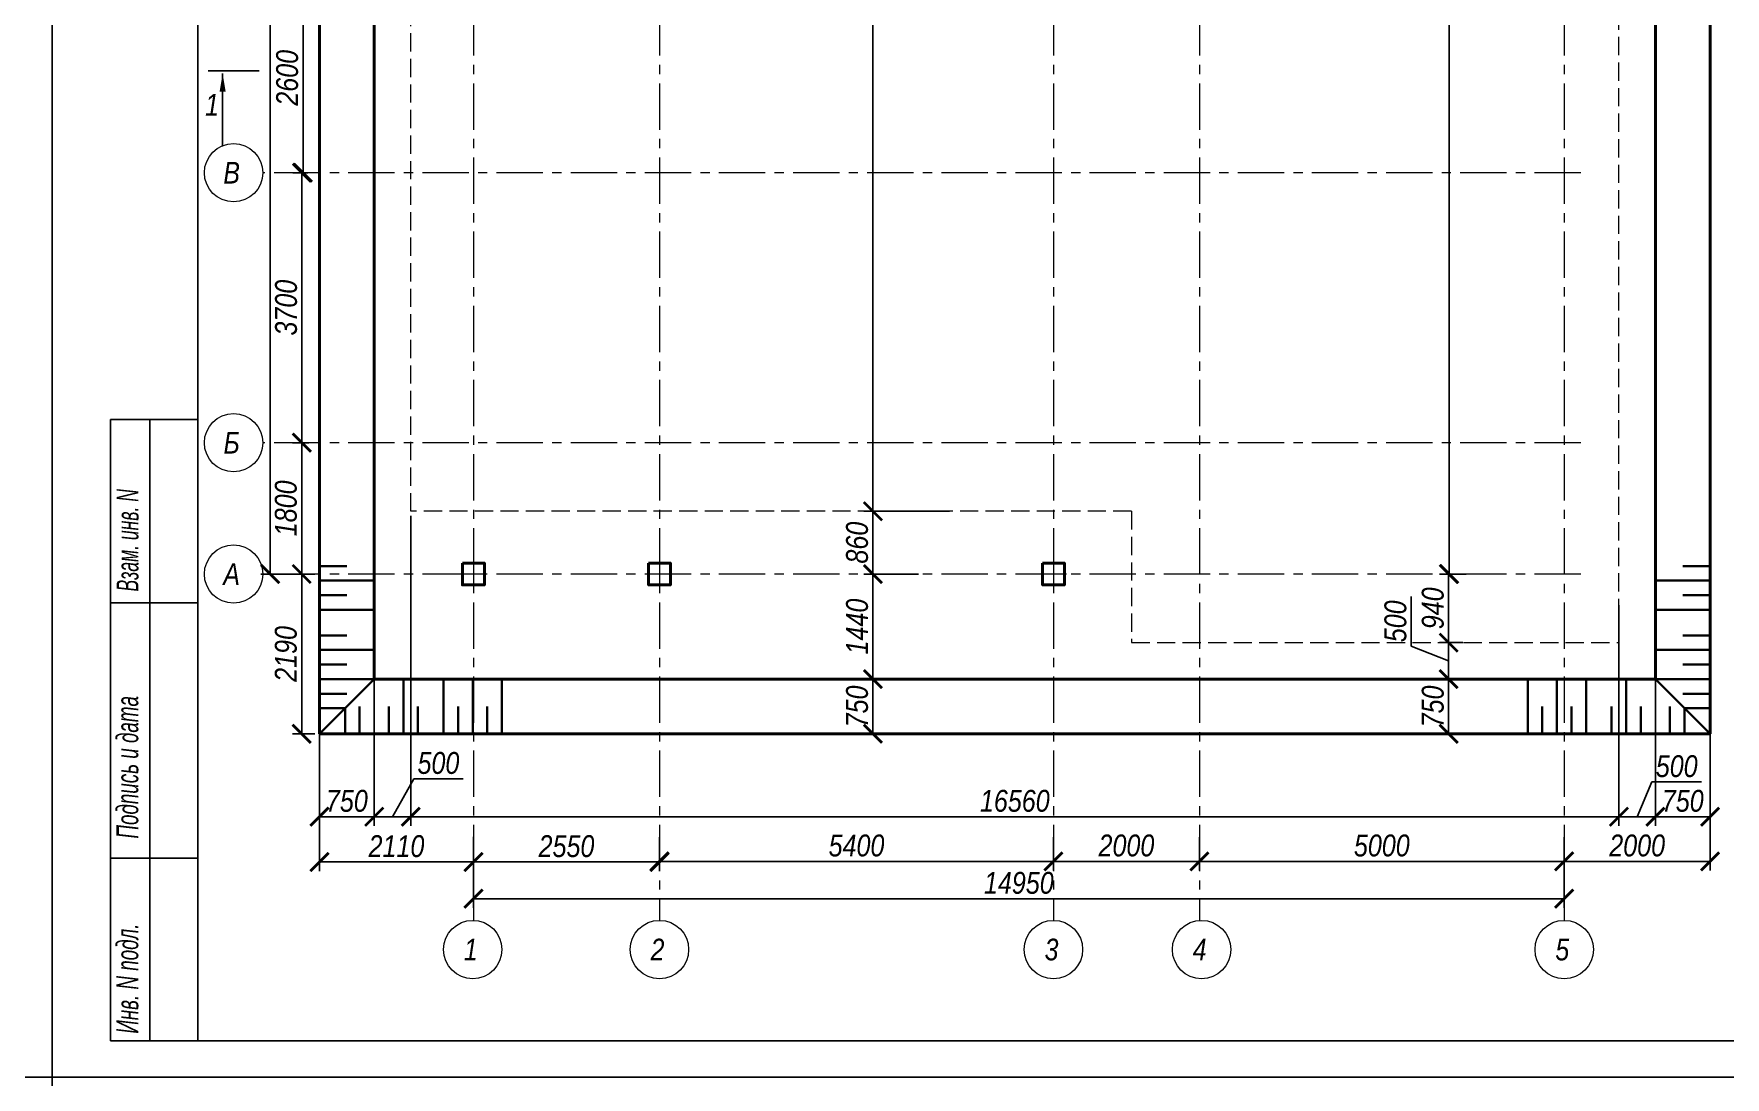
# Model space of a CAD drawing. Header units: millimetres. Extents: x 1582001 to 3303937, y 226471 to 491235.
# Drawn here: x 1749751 to 1772932, y 320955 to 335253 of the extents above; entities that cross this region are included whole.
import ezdxf
from ezdxf.enums import TextEntityAlignment as Align

# ---------------------------------------------------------------- set-up
doc = ezdxf.new("R2010")
doc.units = ezdxf.units.MM
for name, pattern in [('CENTER', [50.8, 31.75, -6.35, 6.35, -6.35]), ('DASHDOT', [25.4, 12.7, -6.35, 0, -6.35]), ('GOST2.303 4', [7, 5, -2, 0])]:
    doc.linetypes.add(name, pattern=pattern)
doc.layers.get('Defpoints').update_dxf_attribs({"color": 255, "lineweight": 30})
for name, color, linetype, lineweight in [('Оси', 251, 'CENTER', 9), ('Размеры', 7, 'Continuous', 18), ('средние', 92, 'Continuous', 30), ('Стены несущие', 7, 'Continuous', 40), ('тонкие', 163, 'Continuous', 20)]:
    doc.layers.add(name, color=color, linetype=linetype, lineweight=lineweight)
doc.layers.add('Формуляр', color=138, linetype='Continuous')
doc.styles.add('GOST 2.304', font='ARIALNI.TTF', dxfattribs={"width": 0.98, "height": 300})
doc.styles.get("Standard").update_dxf_attribs({"font": 'ARIALNI.TTF', "height": 300})
doc.styles.add('STYLE1', font='ARIALNI.TTF', dxfattribs={"height": 300})
doc.dimstyles.new('ISO-25', dxfattribs={"dimscale": 100, "dimtxt": 2.5, "dimasz": 2.5, "dimexe": 1.25, "dimexo": 0.625, "dimtad": 1, "dimdec": 0, "dimtxsty": 'Standard', "dimblk": 'ARCHTICK', "dimcen": 2.5, "dimadec": 0, "dimazin": 0, "dimtfac": 1, "dimtdec": 0, "dimtmove": 0, "dimatfit": 3, "dimfxl": 0, "dimarcsym": 0})

# ---------------------------------------------------------------- blocks, each defined once
blk = doc.blocks.new('_ArchTick')
at = {"color": 0, "linetype": 'ByBlock', "const_width": 0.15}
blk.add_lwpolyline([(-0.5, -0.5), (0.5, 0.5)], dxfattribs=at)
blk = doc.blocks.new('*D1621')
at = {"layer": 'Defpoints', "color": 0, "lineweight": -3, "ltscale": 100, "transparency": 16777216}
for p in [(1753422, 329650), (1753422, 329650), (1753422, 327850)]:
    blk.add_point(p, dxfattribs=at)
at = {"layer": 'Размеры', "color": 0, "lineweight": -2, "ltscale": 100, "transparency": 16777216}
for p, q in [((1753359, 329650), (1753297, 329650)), ((1753422, 327850), (1753422, 329650)), ((1753359, 327850), (1753297, 327850))]:
    blk.add_line(p, q, dxfattribs=at)
at = {"layer": 'Размеры', "color": 0, "lineweight": -2, "ltscale": 100, "transparency": 16777216, "xscale": 250, "yscale": 250, "zscale": 250}
for p, rotation in [((1753422, 329650), 90), ((1753422, 327850), 270)]:
    blk.add_blockref('_ArchTick', p, dxfattribs=dict(at, rotation=rotation))
at = {"layer": 'Размеры', "color": 0, "ltscale": 100, "transparency": 16777216, "insert": (1753206, 328750), "char_height": 300, "attachment_point": 5, "rotation": 90}
blk.add_mtext('1800', dxfattribs=at)
blk = doc.blocks.new('*D1622')
at = {"layer": 'Defpoints', "color": 0, "lineweight": -3, "ltscale": 100, "transparency": 16777216}
for p in [(1753425, 333350), (1753425, 333350), (1753582, 329650)]:
    blk.add_point(p, dxfattribs=at)
at = {"layer": 'Размеры', "color": 0, "lineweight": -2, "ltscale": 100, "transparency": 16777216}
for p, q in [((1753363, 333350), (1753300, 333350)), ((1753425, 329650), (1753425, 333350)), ((1753519, 329650), (1753300, 329650))]:
    blk.add_line(p, q, dxfattribs=at)
at = {"layer": 'Размеры', "color": 0, "lineweight": -2, "ltscale": 100, "transparency": 16777216, "xscale": 250, "yscale": 250, "zscale": 250}
for p, rotation in [((1753425, 333350), 90), ((1753425, 329650), 270)]:
    blk.add_blockref('_ArchTick', p, dxfattribs=dict(at, rotation=rotation))
at = {"layer": 'Размеры', "color": 0, "ltscale": 100, "transparency": 16777216, "insert": (1753209, 331500), "char_height": 300, "attachment_point": 5, "rotation": 90}
blk.add_mtext('3700', dxfattribs=at)
blk = doc.blocks.new('*D1623')
at = {"layer": 'Defpoints', "color": 0, "lineweight": -3, "ltscale": 100, "transparency": 16777216}
for p in [(1753440, 335950), (1753440, 335950), (1753566, 333350)]:
    blk.add_point(p, dxfattribs=at)
at = {"layer": 'Размеры', "color": 0, "lineweight": -2, "ltscale": 100, "transparency": 16777216}
for p, q in [((1753377, 335950), (1753315, 335950)), ((1753440, 333350), (1753440, 335950)), ((1753504, 333350), (1753315, 333350))]:
    blk.add_line(p, q, dxfattribs=at)
at = {"layer": 'Размеры', "color": 0, "lineweight": -2, "ltscale": 100, "transparency": 16777216, "xscale": 250, "yscale": 250, "zscale": 250}
for p, rotation in [((1753440, 335950), 90), ((1753440, 333350), 270)]:
    blk.add_blockref('_ArchTick', p, dxfattribs=dict(at, rotation=rotation))
at = {"layer": 'Размеры', "color": 0, "ltscale": 100, "transparency": 16777216, "insert": (1753224, 334650), "char_height": 300, "attachment_point": 5, "rotation": 90}
blk.add_mtext('2600', dxfattribs=at)
blk = doc.blocks.new('*D1633')
at = {"layer": 'Defpoints', "color": 0, "lineweight": -3, "ltscale": 100, "transparency": 16777216}
for p in [(1762366, 343690), (1761251, 328710), (1762366, 328710)]:
    blk.add_point(p, dxfattribs=at)
at = {"layer": 'Размеры', "color": 0, "lineweight": -2, "ltscale": 100, "transparency": 16777216}
for p, q in [((1762303, 343690), (1761126, 343690)), ((1761251, 343690), (1761251, 328710)), ((1762303, 328710), (1761126, 328710))]:
    blk.add_line(p, q, dxfattribs=at)
at = {"layer": 'Размеры', "color": 0, "lineweight": -2, "ltscale": 100, "transparency": 16777216, "xscale": 250, "yscale": 250, "zscale": 250}
for p, rotation in [((1761251, 343690), 90), ((1761251, 328710), 270)]:
    blk.add_blockref('_ArchTick', p, dxfattribs=dict(at, rotation=rotation))
at = {"layer": 'Размеры', "color": 0, "ltscale": 100, "transparency": 16777216, "insert": (1761035, 336200), "char_height": 300, "attachment_point": 5, "rotation": 90}
blk.add_mtext('14980', dxfattribs=at)
blk = doc.blocks.new('*D1634')
at = {"layer": 'Defpoints', "color": 0, "lineweight": -3, "ltscale": 100, "transparency": 16777216}
for p in [(1761936, 328710), (1761251, 327850), (1761936, 327850)]:
    blk.add_point(p, dxfattribs=at)
at = {"layer": 'Размеры', "color": 0, "lineweight": -2, "ltscale": 100, "transparency": 16777216}
for p, q in [((1761874, 328710), (1761126, 328710)), ((1761251, 328710), (1761251, 327850)), ((1761874, 327850), (1761126, 327850))]:
    blk.add_line(p, q, dxfattribs=at)
at = {"layer": 'Размеры', "color": 0, "lineweight": -2, "ltscale": 100, "transparency": 16777216, "xscale": 250, "yscale": 250, "zscale": 250}
for p, rotation in [((1761251, 328710), 90), ((1761251, 327850), 270)]:
    blk.add_blockref('_ArchTick', p, dxfattribs=dict(at, rotation=rotation))
at = {"layer": 'Размеры', "color": 0, "ltscale": 100, "transparency": 16777216, "insert": (1761035, 328280), "char_height": 300, "attachment_point": 5, "rotation": 90}
blk.add_mtext('860', dxfattribs=at)
blk = doc.blocks.new('*D1635')
at = {"layer": 'Defpoints', "color": 0, "lineweight": -3, "ltscale": 100, "transparency": 16777216}
for p in [(1761874, 327850), (1761251, 326410), (1761874, 326410)]:
    blk.add_point(p, dxfattribs=at)
at = {"layer": 'Размеры', "color": 0, "lineweight": -2, "ltscale": 100, "transparency": 16777216}
for p, q in [((1761811, 327850), (1761126, 327850)), ((1761251, 327850), (1761251, 326410)), ((1761811, 326410), (1761126, 326410))]:
    blk.add_line(p, q, dxfattribs=at)
at = {"layer": 'Размеры', "color": 0, "lineweight": -2, "ltscale": 100, "transparency": 16777216, "xscale": 250, "yscale": 250, "zscale": 250}
for p, rotation in [((1761251, 327850), 90), ((1761251, 326410), 270)]:
    blk.add_blockref('_ArchTick', p, dxfattribs=dict(at, rotation=rotation))
at = {"layer": 'Размеры', "color": 0, "ltscale": 100, "transparency": 16777216, "insert": (1761035, 327130), "char_height": 300, "attachment_point": 5, "rotation": 90}
blk.add_mtext('1440', dxfattribs=at)
blk = doc.blocks.new('*D1636')
at = {"layer": 'Defpoints', "color": 0, "lineweight": -3, "ltscale": 100, "transparency": 16777216}
for p in [(1761811, 326410), (1761251, 325660), (1761811, 325660)]:
    blk.add_point(p, dxfattribs=at)
at = {"layer": 'Размеры', "color": 0, "lineweight": -2, "ltscale": 100, "transparency": 16777216}
for p, q in [((1761749, 326410), (1761126, 326410)), ((1761251, 326410), (1761251, 325660)), ((1761749, 325660), (1761126, 325660))]:
    blk.add_line(p, q, dxfattribs=at)
at = {"layer": 'Размеры', "color": 0, "lineweight": -2, "ltscale": 100, "transparency": 16777216, "xscale": 250, "yscale": 250, "zscale": 250}
for p, rotation in [((1761251, 326410), 90), ((1761251, 325660), 270)]:
    blk.add_blockref('_ArchTick', p, dxfattribs=dict(at, rotation=rotation))
at = {"layer": 'Размеры', "color": 0, "ltscale": 100, "transparency": 16777216, "insert": (1761035, 326035), "char_height": 300, "attachment_point": 5, "rotation": 90}
blk.add_mtext('750', dxfattribs=at)
blk = doc.blocks.new('*D1637')
at = {"layer": 'Defpoints', "color": 0, "lineweight": -3, "ltscale": 100, "transparency": 16777216}
for p in [(1769033, 326910), (1769033, 326410), (1769142, 326410)]:
    blk.add_point(p, dxfattribs=at)
at = {"layer": 'Размеры', "color": 0, "lineweight": -2, "ltscale": 100, "transparency": 16777216}
for p, q in [((1768629, 326863), (1768629, 327541)), ((1769142, 326660), (1768629, 326863)), ((1769096, 326910), (1769267, 326910)), ((1769142, 326910), (1769142, 326410)), ((1769096, 326410), (1769267, 326410))]:
    blk.add_line(p, q, dxfattribs=at)
at = {"layer": 'Размеры', "color": 0, "lineweight": -2, "ltscale": 100, "transparency": 16777216, "xscale": 250, "yscale": 250, "zscale": 250}
for p, rotation in [((1769142, 326910), 90), ((1769142, 326410), 270)]:
    blk.add_blockref('_ArchTick', p, dxfattribs=dict(at, rotation=rotation))
at = {"layer": 'Размеры', "color": 0, "ltscale": 100, "transparency": 16777216, "insert": (1768414, 327202), "char_height": 300, "attachment_point": 5, "rotation": 90}
blk.add_mtext('500', dxfattribs=at)
blk = doc.blocks.new('*D1638')
at = {"layer": 'Defpoints', "color": 0, "lineweight": -3, "ltscale": 100, "transparency": 16777216}
for p in [(1769142, 327850), (1769343, 327850), (1769398, 326910)]:
    blk.add_point(p, dxfattribs=at)
at = {"layer": 'Размеры', "color": 0, "lineweight": -2, "ltscale": 100, "transparency": 16777216}
for p, q in [((1769281, 327850), (1769017, 327850)), ((1769142, 326910), (1769142, 327850)), ((1769336, 326910), (1769017, 326910))]:
    blk.add_line(p, q, dxfattribs=at)
at = {"layer": 'Размеры', "color": 0, "lineweight": -2, "ltscale": 100, "transparency": 16777216, "xscale": 250, "yscale": 250, "zscale": 250}
for p, rotation in [((1769142, 327850), 90), ((1769142, 326910), 270)]:
    blk.add_blockref('_ArchTick', p, dxfattribs=dict(at, rotation=rotation))
at = {"layer": 'Размеры', "color": 0, "ltscale": 100, "transparency": 16777216, "insert": (1768926, 327380), "char_height": 300, "attachment_point": 5, "rotation": 90}
blk.add_mtext('940', dxfattribs=at)
blk = doc.blocks.new('*D1639')
at = {"layer": 'Defpoints', "color": 0, "lineweight": -3, "ltscale": 100, "transparency": 16777216}
for p in [(1769356, 326410), (1769142, 325660), (1769356, 325660)]:
    blk.add_point(p, dxfattribs=at)
at = {"layer": 'Размеры', "color": 0, "lineweight": -2, "ltscale": 100, "transparency": 16777216}
for p, q in [((1769293, 326410), (1769017, 326410)), ((1769142, 326410), (1769142, 325660)), ((1769293, 325660), (1769017, 325660))]:
    blk.add_line(p, q, dxfattribs=at)
at = {"layer": 'Размеры', "color": 0, "lineweight": -2, "ltscale": 100, "transparency": 16777216, "xscale": 250, "yscale": 250, "zscale": 250}
for p, rotation in [((1769142, 326410), 90), ((1769142, 325660), 270)]:
    blk.add_blockref('_ArchTick', p, dxfattribs=dict(at, rotation=rotation))
at = {"layer": 'Размеры', "color": 0, "ltscale": 100, "transparency": 16777216, "insert": (1768926, 326035), "char_height": 300, "attachment_point": 5, "rotation": 90}
blk.add_mtext('750', dxfattribs=at)
blk = doc.blocks.new('*D1640')
at = {"layer": 'Defpoints', "color": 0, "lineweight": -3, "ltscale": 100, "transparency": 16777216}
for p in [(1769149, 345750), (1769444, 345750), (1769444, 327850)]:
    blk.add_point(p, dxfattribs=at)
at = {"layer": 'Размеры', "color": 0, "lineweight": -2, "ltscale": 100, "transparency": 16777216}
for p, q in [((1769382, 345750), (1769024, 345750)), ((1769149, 327850), (1769149, 345750)), ((1769382, 327850), (1769024, 327850))]:
    blk.add_line(p, q, dxfattribs=at)
at = {"layer": 'Размеры', "color": 0, "lineweight": -2, "ltscale": 100, "transparency": 16777216, "xscale": 250, "yscale": 250, "zscale": 250}
for p, rotation in [((1769149, 345750), 90), ((1769149, 327850), 270)]:
    blk.add_blockref('_ArchTick', p, dxfattribs=dict(at, rotation=rotation))
at = {"layer": 'Размеры', "color": 0, "ltscale": 100, "transparency": 16777216, "insert": (1768933, 336800), "char_height": 300, "attachment_point": 5, "rotation": 90}
blk.add_mtext('17900', dxfattribs=at)
blk = doc.blocks.new('*D1644')
at = {"layer": 'Defpoints', "color": 0, "lineweight": -3, "ltscale": 100, "transparency": 16777216}
for p in [(1771476, 327486), (1771976, 327486), (1771976, 324524)]:
    blk.add_point(p, dxfattribs=at)
at = {"layer": 'Размеры', "color": 0, "lineweight": -2, "ltscale": 100, "transparency": 16777216}
for p, q in [((1771476, 327424), (1771476, 324399)), ((1771976, 327424), (1771976, 324399)), ((1771726, 324524), (1771929, 325000)), ((1771929, 325000), (1772607, 325000)), ((1771476, 324524), (1771976, 324524))]:
    blk.add_line(p, q, dxfattribs=at)
at = {"layer": 'Размеры', "color": 0, "lineweight": -2, "ltscale": 100, "transparency": 16777216, "xscale": 250, "yscale": 250, "zscale": 250, "rotation": 180}
blk.add_blockref('_ArchTick', (1771476, 324524), dxfattribs=at)
at = {"layer": 'Размеры', "color": 0, "lineweight": -2, "ltscale": 100, "transparency": 16777216, "xscale": 250, "yscale": 250, "zscale": 250}
blk.add_blockref('_ArchTick', (1771976, 324524), dxfattribs=at)
at = {"layer": 'Размеры', "color": 0, "ltscale": 100, "transparency": 16777216, "insert": (1772268, 325215), "char_height": 300, "attachment_point": 5}
blk.add_mtext('500', dxfattribs=at)
blk = doc.blocks.new('*D1645')
at = {"layer": 'Defpoints', "color": 0, "lineweight": -3, "ltscale": 100, "transparency": 16777216}
for p in [(1771976, 326878), (1772726, 326878), (1772726, 324524)]:
    blk.add_point(p, dxfattribs=at)
at = {"layer": 'Размеры', "color": 0, "lineweight": -2, "ltscale": 100, "transparency": 16777216}
for p, q in [((1771976, 326816), (1771976, 324399)), ((1772726, 326816), (1772726, 324399)), ((1771976, 324524), (1772726, 324524))]:
    blk.add_line(p, q, dxfattribs=at)
at = {"layer": 'Размеры', "color": 0, "lineweight": -2, "ltscale": 100, "transparency": 16777216, "xscale": 250, "yscale": 250, "zscale": 250, "rotation": 180}
blk.add_blockref('_ArchTick', (1771976, 324524), dxfattribs=at)
at = {"layer": 'Размеры', "color": 0, "lineweight": -2, "ltscale": 100, "transparency": 16777216, "xscale": 250, "yscale": 250, "zscale": 250}
blk.add_blockref('_ArchTick', (1772726, 324524), dxfattribs=at)
at = {"layer": 'Размеры', "color": 0, "ltscale": 100, "transparency": 16777216, "insert": (1772351, 324740), "char_height": 300, "attachment_point": 5}
blk.add_mtext('750', dxfattribs=at)
blk = doc.blocks.new('*D1646')
at = {"layer": 'Defpoints', "color": 0, "lineweight": -3, "ltscale": 100, "transparency": 16777216}
for p in [(1754916, 328710), (1771476, 327183), (1754916, 324524)]:
    blk.add_point(p, dxfattribs=at)
at = {"layer": 'Размеры', "color": 0, "lineweight": -2, "ltscale": 100, "transparency": 16777216}
for p, q in [((1754916, 328647), (1754916, 324399)), ((1771476, 327120), (1771476, 324399)), ((1771476, 324524), (1754916, 324524))]:
    blk.add_line(p, q, dxfattribs=at)
at = {"layer": 'Размеры', "color": 0, "lineweight": -2, "ltscale": 100, "transparency": 16777216, "xscale": 250, "yscale": 250, "zscale": 250, "rotation": 180}
blk.add_blockref('_ArchTick', (1754916, 324524), dxfattribs=at)
at = {"layer": 'Размеры', "color": 0, "lineweight": -2, "ltscale": 100, "transparency": 16777216, "xscale": 250, "yscale": 250, "zscale": 250}
blk.add_blockref('_ArchTick', (1771476, 324524), dxfattribs=at)
at = {"layer": 'Размеры', "color": 0, "ltscale": 100, "transparency": 16777216, "insert": (1763196, 324740), "char_height": 300, "attachment_point": 5}
blk.add_mtext('16560', dxfattribs=at)
blk = doc.blocks.new('*D1647')
at = {"layer": 'Defpoints', "color": 0, "lineweight": -3, "ltscale": 100, "transparency": 16777216}
for p in [(1754416, 328647), (1754916, 328647), (1754416, 324524)]:
    blk.add_point(p, dxfattribs=at)
at = {"layer": 'Размеры', "color": 0, "lineweight": -2, "ltscale": 100, "transparency": 16777216}
for p, q in [((1754416, 328585), (1754416, 324399)), ((1754916, 328585), (1754916, 324399)), ((1754666, 324524), (1754957, 325044)), ((1754957, 325044), (1755635, 325044)), ((1754916, 324524), (1754416, 324524))]:
    blk.add_line(p, q, dxfattribs=at)
at = {"layer": 'Размеры', "color": 0, "lineweight": -2, "ltscale": 100, "transparency": 16777216, "xscale": 250, "yscale": 250, "zscale": 250, "rotation": 180}
blk.add_blockref('_ArchTick', (1754416, 324524), dxfattribs=at)
at = {"layer": 'Размеры', "color": 0, "lineweight": -2, "ltscale": 100, "transparency": 16777216, "xscale": 250, "yscale": 250, "zscale": 250}
blk.add_blockref('_ArchTick', (1754916, 324524), dxfattribs=at)
at = {"layer": 'Размеры', "color": 0, "ltscale": 100, "transparency": 16777216, "insert": (1755296, 325259), "char_height": 300, "attachment_point": 5}
blk.add_mtext('500', dxfattribs=at)
blk = doc.blocks.new('*D1648')
at = {"layer": 'Defpoints', "color": 0, "lineweight": -3, "ltscale": 100, "transparency": 16777216}
for p in [(1753666, 326954), (1754416, 326954), (1753666, 324524)]:
    blk.add_point(p, dxfattribs=at)
at = {"layer": 'Размеры', "color": 0, "lineweight": -2, "ltscale": 100, "transparency": 16777216}
for p, q in [((1753666, 326891), (1753666, 324399)), ((1754416, 326891), (1754416, 324399)), ((1754416, 324524), (1753666, 324524))]:
    blk.add_line(p, q, dxfattribs=at)
at = {"layer": 'Размеры', "color": 0, "lineweight": -2, "ltscale": 100, "transparency": 16777216, "xscale": 250, "yscale": 250, "zscale": 250, "rotation": 180}
blk.add_blockref('_ArchTick', (1753666, 324524), dxfattribs=at)
at = {"layer": 'Размеры', "color": 0, "lineweight": -2, "ltscale": 100, "transparency": 16777216, "xscale": 250, "yscale": 250, "zscale": 250}
blk.add_blockref('_ArchTick', (1754416, 324524), dxfattribs=at)
at = {"layer": 'Размеры', "color": 0, "ltscale": 100, "transparency": 16777216, "insert": (1754041, 324740), "char_height": 300, "attachment_point": 5}
blk.add_mtext('750', dxfattribs=at)
blk = doc.blocks.new('*D1649')
at = {"layer": 'Defpoints', "color": 0, "lineweight": -3, "ltscale": 100, "transparency": 16777216}
for p in [(1755776, 324108), (1758326, 324108), (1758326, 323904)]:
    blk.add_point(p, dxfattribs=at)
at = {"layer": 'Размеры', "color": 0, "lineweight": -2, "ltscale": 100, "transparency": 16777216}
for p, q in [((1755776, 324046), (1755776, 323779)), ((1755776, 323904), (1758326, 323904)), ((1758326, 324046), (1758326, 323779))]:
    blk.add_line(p, q, dxfattribs=at)
at = {"layer": 'Размеры', "color": 0, "lineweight": -2, "ltscale": 100, "transparency": 16777216, "xscale": 250, "yscale": 250, "zscale": 250, "rotation": 180}
blk.add_blockref('_ArchTick', (1755776, 323904), dxfattribs=at)
at = {"layer": 'Размеры', "color": 0, "lineweight": -2, "ltscale": 100, "transparency": 16777216, "xscale": 250, "yscale": 250, "zscale": 250}
blk.add_blockref('_ArchTick', (1758326, 323904), dxfattribs=at)
at = {"layer": 'Размеры', "color": 0, "ltscale": 100, "transparency": 16777216, "insert": (1757051, 324119), "char_height": 300, "attachment_point": 5}
blk.add_mtext('2550', dxfattribs=at)
blk = doc.blocks.new('*D1650')
at = {"layer": 'Defpoints', "color": 0, "lineweight": -3, "ltscale": 100, "transparency": 16777216}
for p in [(1758326, 324308), (1763726, 324308), (1763726, 323912)]:
    blk.add_point(p, dxfattribs=at)
at = {"layer": 'Размеры', "color": 0, "lineweight": -2, "ltscale": 100, "transparency": 16777216}
for p, q in [((1758326, 324245), (1758326, 323787)), ((1763726, 324245), (1763726, 323787)), ((1758326, 323912), (1763726, 323912))]:
    blk.add_line(p, q, dxfattribs=at)
at = {"layer": 'Размеры', "color": 0, "lineweight": -2, "ltscale": 100, "transparency": 16777216, "xscale": 250, "yscale": 250, "zscale": 250, "rotation": 180}
blk.add_blockref('_ArchTick', (1758326, 323912), dxfattribs=at)
at = {"layer": 'Размеры', "color": 0, "lineweight": -2, "ltscale": 100, "transparency": 16777216, "xscale": 250, "yscale": 250, "zscale": 250}
blk.add_blockref('_ArchTick', (1763726, 323912), dxfattribs=at)
at = {"layer": 'Размеры', "color": 0, "ltscale": 100, "transparency": 16777216, "insert": (1761026, 324128), "char_height": 300, "attachment_point": 5}
blk.add_mtext('5400', dxfattribs=at)
blk = doc.blocks.new('*D1651')
at = {"layer": 'Defpoints', "color": 0, "lineweight": -3, "ltscale": 100, "transparency": 16777216}
for p in [(1763726, 324308), (1765726, 324308), (1765726, 323912)]:
    blk.add_point(p, dxfattribs=at)
at = {"layer": 'Размеры', "color": 0, "lineweight": -2, "ltscale": 100, "transparency": 16777216}
for p, q in [((1763726, 324245), (1763726, 323787)), ((1765726, 324245), (1765726, 323787)), ((1763726, 323912), (1765726, 323912))]:
    blk.add_line(p, q, dxfattribs=at)
at = {"layer": 'Размеры', "color": 0, "lineweight": -2, "ltscale": 100, "transparency": 16777216, "xscale": 250, "yscale": 250, "zscale": 250, "rotation": 180}
blk.add_blockref('_ArchTick', (1763726, 323912), dxfattribs=at)
at = {"layer": 'Размеры', "color": 0, "lineweight": -2, "ltscale": 100, "transparency": 16777216, "xscale": 250, "yscale": 250, "zscale": 250}
blk.add_blockref('_ArchTick', (1765726, 323912), dxfattribs=at)
at = {"layer": 'Размеры', "color": 0, "ltscale": 100, "transparency": 16777216, "insert": (1764726, 324128), "char_height": 300, "attachment_point": 5}
blk.add_mtext('2000', dxfattribs=at)
blk = doc.blocks.new('*D1652')
at = {"layer": 'Defpoints', "color": 0, "lineweight": -3, "ltscale": 100, "transparency": 16777216}
for p in [(1765726, 324308), (1770726, 324308), (1770726, 323912)]:
    blk.add_point(p, dxfattribs=at)
at = {"layer": 'Размеры', "color": 0, "lineweight": -2, "ltscale": 100, "transparency": 16777216}
for p, q in [((1765726, 324245), (1765726, 323787)), ((1770726, 324245), (1770726, 323787)), ((1765726, 323912), (1770726, 323912))]:
    blk.add_line(p, q, dxfattribs=at)
at = {"layer": 'Размеры', "color": 0, "lineweight": -2, "ltscale": 100, "transparency": 16777216, "xscale": 250, "yscale": 250, "zscale": 250, "rotation": 180}
blk.add_blockref('_ArchTick', (1765726, 323912), dxfattribs=at)
at = {"layer": 'Размеры', "color": 0, "lineweight": -2, "ltscale": 100, "transparency": 16777216, "xscale": 250, "yscale": 250, "zscale": 250}
blk.add_blockref('_ArchTick', (1770726, 323912), dxfattribs=at)
at = {"layer": 'Размеры', "color": 0, "ltscale": 100, "transparency": 16777216, "insert": (1768226, 324128), "char_height": 300, "attachment_point": 5}
blk.add_mtext('5000', dxfattribs=at)
blk = doc.blocks.new('*D1653')
at = {"layer": 'Defpoints', "color": 0, "lineweight": -3, "ltscale": 100, "transparency": 16777216}
for p in [(1772726, 324524), (1770726, 324308), (1772726, 323912)]:
    blk.add_point(p, dxfattribs=at)
at = {"layer": 'Размеры', "color": 0, "lineweight": -2, "ltscale": 100, "transparency": 16777216}
for p, q in [((1772726, 324461), (1772726, 323787)), ((1770726, 324245), (1770726, 323787)), ((1770726, 323912), (1772726, 323912))]:
    blk.add_line(p, q, dxfattribs=at)
at = {"layer": 'Размеры', "color": 0, "lineweight": -2, "ltscale": 100, "transparency": 16777216, "xscale": 250, "yscale": 250, "zscale": 250, "rotation": 180}
blk.add_blockref('_ArchTick', (1770726, 323912), dxfattribs=at)
at = {"layer": 'Размеры', "color": 0, "lineweight": -2, "ltscale": 100, "transparency": 16777216, "xscale": 250, "yscale": 250, "zscale": 250}
blk.add_blockref('_ArchTick', (1772726, 323912), dxfattribs=at)
at = {"layer": 'Размеры', "color": 0, "ltscale": 100, "transparency": 16777216, "insert": (1771726, 324128), "char_height": 300, "attachment_point": 5}
blk.add_mtext('2000', dxfattribs=at)
blk = doc.blocks.new('*D1654')
at = {"layer": 'Defpoints', "color": 0, "lineweight": -3, "ltscale": 100, "transparency": 16777216}
for p in [(1753666, 324524), (1755776, 324313), (1753666, 323904)]:
    blk.add_point(p, dxfattribs=at)
at = {"layer": 'Размеры', "color": 0, "lineweight": -2, "ltscale": 100, "transparency": 16777216}
for p, q in [((1753666, 324461), (1753666, 323779)), ((1755776, 324250), (1755776, 323779)), ((1755776, 323904), (1753666, 323904))]:
    blk.add_line(p, q, dxfattribs=at)
at = {"layer": 'Размеры', "color": 0, "lineweight": -2, "ltscale": 100, "transparency": 16777216, "xscale": 250, "yscale": 250, "zscale": 250, "rotation": 180}
blk.add_blockref('_ArchTick', (1753666, 323904), dxfattribs=at)
at = {"layer": 'Размеры', "color": 0, "lineweight": -2, "ltscale": 100, "transparency": 16777216, "xscale": 250, "yscale": 250, "zscale": 250}
blk.add_blockref('_ArchTick', (1755776, 323904), dxfattribs=at)
at = {"layer": 'Размеры', "color": 0, "ltscale": 100, "transparency": 16777216, "insert": (1754721, 324119), "char_height": 300, "attachment_point": 5}
blk.add_mtext('2110', dxfattribs=at)
blk = doc.blocks.new('*D1655')
at = {"layer": 'Defpoints', "color": 0, "lineweight": -3, "ltscale": 100, "transparency": 16777216}
for p in [(1755776, 323912), (1770726, 323912), (1770726, 323401)]:
    blk.add_point(p, dxfattribs=at)
at = {"layer": 'Размеры', "color": 0, "lineweight": -2, "ltscale": 100, "transparency": 16777216}
for p, q in [((1755776, 323850), (1755776, 323276)), ((1770726, 323850), (1770726, 323276)), ((1755776, 323401), (1770726, 323401))]:
    blk.add_line(p, q, dxfattribs=at)
at = {"layer": 'Размеры', "color": 0, "lineweight": -2, "ltscale": 100, "transparency": 16777216, "xscale": 250, "yscale": 250, "zscale": 250, "rotation": 180}
blk.add_blockref('_ArchTick', (1755776, 323401), dxfattribs=at)
at = {"layer": 'Размеры', "color": 0, "lineweight": -2, "ltscale": 100, "transparency": 16777216, "xscale": 250, "yscale": 250, "zscale": 250}
blk.add_blockref('_ArchTick', (1770726, 323401), dxfattribs=at)
at = {"layer": 'Размеры', "color": 0, "ltscale": 100, "transparency": 16777216, "insert": (1763251, 323616), "char_height": 300, "attachment_point": 5}
blk.add_mtext('14950', dxfattribs=at)
blk = doc.blocks.new('*D1656')
at = {"layer": 'Defpoints', "color": 0, "lineweight": -3, "ltscale": 100, "transparency": 16777216}
for p in [(1752989, 345750), (1753397, 345750), (1753422, 327850)]:
    blk.add_point(p, dxfattribs=at)
at = {"layer": 'Размеры', "color": 0, "lineweight": -2, "ltscale": 100, "transparency": 16777216}
for p, q in [((1753335, 345750), (1752864, 345750)), ((1752989, 327850), (1752989, 345750)), ((1753359, 327850), (1752864, 327850))]:
    blk.add_line(p, q, dxfattribs=at)
at = {"layer": 'Размеры', "color": 0, "lineweight": -2, "ltscale": 100, "transparency": 16777216, "xscale": 250, "yscale": 250, "zscale": 250}
for p, rotation in [((1752989, 345750), 90), ((1752989, 327850), 270)]:
    blk.add_blockref('_ArchTick', p, dxfattribs=dict(at, rotation=rotation))
at = {"layer": 'Размеры', "color": 0, "ltscale": 100, "transparency": 16777216, "insert": (1752773, 336800), "char_height": 300, "attachment_point": 5, "rotation": 90}
blk.add_mtext('17900', dxfattribs=at)
blk = doc.blocks.new('*D1658')
at = {"layer": 'Defpoints', "color": 0, "lineweight": -3, "ltscale": 100, "transparency": 16777216}
for p in [(1753666, 327850), (1753422, 325660), (1753666, 325660)]:
    blk.add_point(p, dxfattribs=at)
at = {"layer": 'Размеры', "color": 0, "lineweight": -2, "ltscale": 100, "transparency": 16777216}
for p, q in [((1753603, 327850), (1753297, 327850)), ((1753422, 327850), (1753422, 325660)), ((1753603, 325660), (1753297, 325660))]:
    blk.add_line(p, q, dxfattribs=at)
at = {"layer": 'Размеры', "color": 0, "lineweight": -2, "ltscale": 100, "transparency": 16777216, "xscale": 250, "yscale": 250, "zscale": 250}
for p, rotation in [((1753422, 327850), 90), ((1753422, 325660), 270)]:
    blk.add_blockref('_ArchTick', p, dxfattribs=dict(at, rotation=rotation))
at = {"layer": 'Размеры', "color": 0, "ltscale": 100, "transparency": 16777216, "insert": (1753206, 326755), "char_height": 300, "attachment_point": 5, "rotation": 90}
blk.add_mtext('2190', dxfattribs=at)

msp = doc.modelspace()

# ---------------------------------------------------------------- linework, layer by layer
at = {"layer": 'Оси', "ltscale": 20}
for p, q in [((1755775.8, 345749.7), (1755775.8, 323103.7)), ((1758325.8, 345749.7), (1758325.8, 323103.9)), ((1763725.8, 345749.7), (1763725.8, 323103.9)), ((1765725.8, 345749.7), (1765725.8, 323102.7)), ((1770725.8, 345749.7), (1770725.8, 323103.9)), ((1770952.1, 333349.7), (1752888.5, 333349.7)), ((1770952.1, 329649.7), (1752888.5, 329649.7)), ((1770952.1, 327849.7), (1752888.5, 327849.7))]:
    msp.add_line(p, q, dxfattribs=at)
at = {"layer": 'Оси', "linetype": 'DASHDOT', "ltscale": 50}
for p, q in [((1755952.4, 327849.7), (1755599.1, 327849.7)), ((1755775.8, 328012.8), (1755775.8, 327686.6)), ((1758502.4, 327849.7), (1758149.1, 327849.7)), ((1758325.8, 328012.8), (1758325.8, 327686.6)), ((1763902.4, 327849.7), (1763549.1, 327849.7)), ((1763725.8, 328012.8), (1763725.8, 327686.6))]:
    msp.add_line(p, q, dxfattribs=at)
at = {"layer": 'Оси', "linetype": 'Continuous', "ltscale": 100}
for centre in [(1752488.5, 333349.7), (1752488.5, 333349.7), (1752488.5, 329649.7), (1752488.5, 329649.7), (1752488.5, 327849.7), (1752488.5, 327849.7), (1755765.8, 322703.9), (1755765.8, 322703.9), (1758325.8, 322703.9), (1758325.8, 322703.9), (1763725.8, 322703.9), (1763725.8, 322703.9), (1765755.8, 322703.9), (1765755.8, 322703.9), (1770725.8, 322703.9), (1770725.8, 322703.9)]:
    msp.add_circle(centre, 400, dxfattribs=at)
at = {"layer": 'Размеры', "linetype": 'Continuous', "lineweight": 25, "ltscale": 100}
for p, q in [((1752138.6, 334745), (1752838.6, 334745)), ((1752338.6, 334710), (1752338.6, 333710))]:
    msp.add_line(p, q, dxfattribs=at)
msp.add_solid([(1752338.6, 334710), (1752380.4, 334459.7), (1752296.7, 334459.7)], dxfattribs=at)
at = {"layer": 'средние'}
for p, q in [((1753665.8, 327959.7), (1754040.8, 327959.7)), ((1772725.8, 327959.7), (1772350.8, 327959.7)), ((1753665.8, 327759.7), (1754415.8, 327759.7)), ((1753665.8, 327559.7), (1754040.8, 327559.7)), ((1772725.8, 327759.7), (1771975.8, 327759.7)), ((1772725.8, 327559.7), (1772350.8, 327559.7)), ((1753665.8, 327359.7), (1754415.8, 327359.7)), ((1772725.8, 327359.7), (1771975.8, 327359.7)), ((1753665.8, 327009.7), (1754040.8, 327009.7)), ((1772725.8, 327009.7), (1772350.8, 327009.7)), ((1753665.8, 326809.7), (1754415.8, 326809.7)), ((1772725.8, 326809.7), (1771975.8, 326809.7)), ((1753665.8, 326609.7), (1754040.8, 326609.7)), ((1753665.8, 326409.7), (1754415.8, 326409.7)), ((1754415.8, 326409.7), (1753665.8, 325659.7)), ((1753665.8, 326409.7), (1754415.8, 326409.7)), ((1754815.8, 325659.7), (1754815.8, 326409.7)), ((1755365.8, 325659.7), (1755365.8, 326409.7)), ((1755765.8, 325659.7), (1755765.8, 326409.7)), ((1756165.8, 325659.7), (1756165.8, 326409.7)), ((1770225.8, 325659.7), (1770225.8, 326409.7)), ((1770625.8, 325659.7), (1770625.8, 326409.7)), ((1771025.8, 325659.7), (1771025.8, 326409.7)), ((1771575.8, 325659.7), (1771575.8, 326409.7)), ((1772725.8, 326409.7), (1771975.8, 326409.7)), ((1771975.8, 326409.7), (1772725.8, 325659.7)), ((1772725.8, 326409.7), (1771975.8, 326409.7)), ((1772725.8, 326609.7), (1772350.8, 326609.7)), ((1753665.8, 326209.7), (1754040.8, 326209.7)), ((1753665.8, 326209.7), (1754040.8, 326209.7)), ((1772725.8, 326209.7), (1772350.8, 326209.7)), ((1772725.8, 326209.7), (1772350.8, 326209.7)), ((1753665.8, 326009.7), (1754015.8, 326009.7)), ((1753665.8, 326009.7), (1754015.8, 326009.7)), ((1754015.8, 325659.7), (1754015.8, 326009.7)), ((1754215.8, 325659.7), (1754215.8, 326034.7)), ((1754615.8, 325659.7), (1754615.8, 326034.7)), ((1754615.8, 325659.7), (1754615.8, 326034.7)), ((1755015.8, 325659.7), (1755015.8, 326034.7)), ((1755565.8, 325659.7), (1755565.8, 326034.7)), ((1755965.8, 325659.7), (1755965.8, 326034.7)), ((1770425.8, 325659.7), (1770425.8, 326034.7)), ((1770825.8, 325659.7), (1770825.8, 326034.7)), ((1771375.8, 325659.7), (1771375.8, 326034.7)), ((1771775.8, 325659.7), (1771775.8, 326034.7)), ((1771775.8, 325659.7), (1771775.8, 326034.7)), ((1772175.8, 325659.7), (1772175.8, 326034.7)), ((1772725.8, 326009.7), (1772375.8, 326009.7)), ((1772725.8, 326009.7), (1772375.8, 326009.7)), ((1772375.8, 325659.7), (1772375.8, 326009.7))]:
    msp.add_line(p, q, dxfattribs=at)
at = {"layer": 'Стены несущие'}
for p, q in [((1772725.8, 325659.7), (1772725.8, 347939.7)), ((1771975.8, 326409.7), (1771975.8, 347189.7)), ((1753665.8, 325659.7), (1753665.8, 344939.7)), ((1754415.8, 326409.7), (1754415.8, 344189.7)), ((1754415.8, 326409.7), (1771975.8, 326409.7)), ((1753665.8, 325659.7), (1772725.8, 325659.7))]:
    msp.add_line(p, q, dxfattribs=at)
for points in [[(1755625.8, 327999.7), (1755925.8, 327999.7), (1755925.8, 327699.7), (1755625.8, 327699.7)], [(1758175.8, 327999.7), (1758475.8, 327999.7), (1758475.8, 327699.7), (1758175.8, 327699.7)], [(1763575.8, 327999.7), (1763875.8, 327999.7), (1763875.8, 327699.7), (1763575.8, 327699.7)]]:
    msp.add_lwpolyline(points, close=True, dxfattribs=at)
at = {"layer": 'тонкие', "linetype": 'GOST2.303 4', "ltscale": 50}
for p, q in [((1771475.8, 326909.7), (1771475.8, 346689.7)), ((1754915.8, 328709.7), (1754915.8, 336699.7)), ((1764795.8, 328709.7), (1754915.8, 328709.7)), ((1764795.8, 328709.7), (1764795.8, 326909.7)), ((1764795.8, 326909.7), (1771475.8, 326909.7))]:
    msp.add_line(p, q, dxfattribs=at)
at = {"layer": 'Формуляр'}
for p, q in [((1750800.6, 321455), (1750800.6, 329967.2)), ((1752000.6, 329967.2), (1750800.6, 329967.2)), ((1751340, 321455), (1751340, 329967.2)), ((1752000.6, 327455), (1750800.6, 327455)), ((1752000.6, 323955), (1750800.6, 323955)), ((1752000.6, 323955), (1750800.6, 323955)), ((1752000.6, 321455), (1750800.6, 321455))]:
    msp.add_line(p, q, dxfattribs=at)
for points in [[(1708000.7, 350654.9), (1750000.6, 350654.9), (1750000.6, 320955), (1708000.7, 320955)], [(1750000.6, 350654.9), (1792000.5, 350654.9), (1792000.5, 320955), (1750000.6, 320955)]]:
    msp.add_lwpolyline(points, close=True, dxfattribs=at)
at = {"layer": 'Формуляр', "color": 0}
for points in [[(1752000.6, 321455), (1752000.6, 350144.9), (1791500.5, 350144.9), (1791500.5, 321455)], [(1708000.7, 320955), (1750000.6, 320955), (1750000.6, 291255.1), (1708000.7, 291255.1)], [(1750000.6, 320955), (1792000.5, 320955), (1792000.5, 291255.1), (1750000.6, 291255.1)]]:
    msp.add_lwpolyline(points, close=True, dxfattribs=at)

# ---------------------------------------------------------------- texts
at = {"layer": 'Оси', "linetype": 'Continuous', "ltscale": 100, "style": 'GOST 2.304'}
for s, p in [('В', (1752462.1, 333349.7)), ('Б', (1752462.1, 329649.7)), ('А', (1752462.1, 327849.7)), ('1', (1755739.4, 322703.9)), ('2', (1758299.4, 322703.9)), ('3', (1763699.4, 322703.9)), ('4', (1765729.4, 322703.9)), ('5', (1770699.4, 322703.9))]:
    msp.add_text(s, height=297.2, dxfattribs=at).set_placement(p, align=Align.MIDDLE_CENTER)
at = {"layer": 'Размеры', "linetype": 'Continuous', "lineweight": 25, "ltscale": 100}
msp.add_text('1', height=300, dxfattribs=at).set_placement((1752097.4, 334130))
at = {"layer": 'Формуляр', "linetype": 'Continuous', "style": 'STYLE1'}
for s, width, p in [('Взам. инв. N', 0.7, (1751184.5, 327610.4)), ('Подпись и дата', 0.75, (1751181.7, 324224.8)), ('Инв. N подл.', 0.75, (1751181.7, 321551.4))]:
    msp.add_text(s, height=300, rotation=90, dxfattribs=dict(at, width=width)).set_placement(p)

# ---------------------------------------------------------------- dimensions: what is measured, and where the dimension line sits
at = {"layer": 'Размеры', "ltscale": 100}
for base, p1, p2, picture, middle in [((1752988.6, 345749.7), (1753421.7, 327849.7), (1753397.4, 345749.7), '*D1656', (1752773, 336799.7)), ((1769148.7, 345749.7), (1769444, 327849.7), (1769444, 345749.7), '*D1640', (1768933.1, 336799.7)), ((1761250.8, 328709.7), (1762365.5, 343689.7), (1762365.5, 328709.7), '*D1633', (1761035.1, 336199.7)), ((1753439.9, 335949.7), (1753566.3, 333349.7), (1753439.9, 335949.7), '*D1623', (1753224.2, 334649.7)), ((1753425.1, 333349.7), (1753581.9, 329649.7), (1753425.1, 333349.7), '*D1622', (1753209.4, 331499.7)), ((1753421.7, 329649.7), (1753421.7, 327849.7), (1753421.7, 329649.7), '*D1621', (1753206.1, 328749.7)), ((1761250.8, 327849.7), (1761936.1, 328709.7), (1761936.1, 327849.7), '*D1634', (1761035.1, 328279.7)), ((1753421.7, 325659.7), (1753665.8, 327849.7), (1753665.8, 325659.7), '*D1658', (1753206.1, 326754.7)), ((1761250.8, 326409.7), (1761873.6, 327849.7), (1761873.6, 326409.7), '*D1635', (1761035.1, 327129.7)), ((1769141.6, 327849.7), (1769398.3, 326909.7), (1769343.4, 327849.7), '*D1638', (1768925.9, 327379.7)), ((1761250.8, 325659.7), (1761811.1, 326409.7), (1761811.1, 325659.7), '*D1636', (1761035.1, 326034.7)), ((1769141.6, 325659.7), (1769355.9, 326409.7), (1769355.9, 325659.7), '*D1639', (1768925.9, 326034.7))]:
    dim = msp.add_linear_dim(base=base, p1=p1, p2=p2, angle=90, dimstyle='ISO-25', override={"dimscale": 100, "dimlfac": 1, "dimtxsty": 'Standard', "dimblk1": 'ArchTick', "dimblk2": 'ArchTick', "dimsah": 1, "dimtmove": 0, "dimtolj": 0}, dxfattribs=at)
    dim.commit()
    dim.dimension.update_dxf_attribs({"geometry": picture, "text_midpoint": middle})
for base, p1, p2, picture, middle in [((1754415.8, 324523.9), (1754915.8, 328647.2), (1754415.8, 328647.2), '*D1647', (1755019.6, 325043.6)), ((1771975.8, 324523.9), (1771475.8, 327486.2), (1771975.8, 327486.2), '*D1644', (1771991.7, 324999.8))]:
    dim = msp.add_linear_dim(base=base, p1=p1, p2=p2, dimstyle='ISO-25', override={"dimscale": 100, "dimlfac": 1, "dimtxsty": 'Standard', "dimblk1": 'ArchTick', "dimblk2": 'ArchTick', "dimsah": 1, "dimtmove": 1, "dimtolj": 0}, dxfattribs=at)
    dim.commit()
    dim.dimension.update_dxf_attribs({"geometry": picture, "text_midpoint": middle, "dimtype": 160})
for base, p1, p2, picture, middle in [((1754915.8, 324523.9), (1771475.8, 327182.8), (1754915.8, 328709.7), '*D1646', (1763195.8, 324739.5)), ((1753665.8, 324523.9), (1754415.8, 326953.5), (1753665.8, 326953.5), '*D1648', (1754040.8, 324739.5)), ((1772725.8, 324523.9), (1771975.8, 326878.4), (1772725.8, 326878.4), '*D1645', (1772350.8, 324739.5)), ((1753665.8, 323903.8), (1755775.8, 324312.8), (1753665.8, 324523.9), '*D1654', (1754720.8, 324119.4)), ((1758325.8, 323903.8), (1755775.8, 324108), (1758325.8, 324108), '*D1649', (1757050.8, 324119.4)), ((1763725.8, 323912.1), (1758325.8, 324308), (1763725.8, 324308), '*D1650', (1761025.8, 324127.8)), ((1765725.8, 323912.1), (1763725.8, 324308), (1765725.8, 324308), '*D1651', (1764725.8, 324127.8)), ((1770725.8, 323912.1), (1765725.8, 324308), (1770725.8, 324308), '*D1652', (1768225.8, 324127.8)), ((1772725.8, 323912.1), (1770725.8, 324308), (1772725.8, 324523.9), '*D1653', (1771725.8, 324127.8)), ((1770725.8, 323400.7), (1755775.8, 323912.1), (1770725.8, 323912.1), '*D1655', (1763250.8, 323616.3))]:
    dim = msp.add_linear_dim(base=base, p1=p1, p2=p2, dimstyle='ISO-25', override={"dimscale": 100, "dimlfac": 1, "dimtxsty": 'Standard', "dimblk1": 'ArchTick', "dimblk2": 'ArchTick', "dimsah": 1, "dimtmove": 0, "dimtolj": 0}, dxfattribs=at)
    dim.commit()
    dim.dimension.update_dxf_attribs({"geometry": picture, "text_midpoint": middle})
dim = msp.add_linear_dim(base=(1769141.6, 326409.7), p1=(1769033.1, 326909.7), p2=(1769033.1, 326409.7), angle=90, dimstyle='ISO-25', override={"dimscale": 100, "dimlfac": 1, "dimtxsty": 'Standard', "dimblk1": 'ArchTick', "dimblk2": 'ArchTick', "dimsah": 1, "dimtmove": 1, "dimtolj": 0}, dxfattribs=at)
dim.commit()
dim.dimension.update_dxf_attribs({"geometry": '*D1637', "text_midpoint": (1768629.3, 326925.7), "dimtype": 160})

doc.saveas('drawing.dxf')
